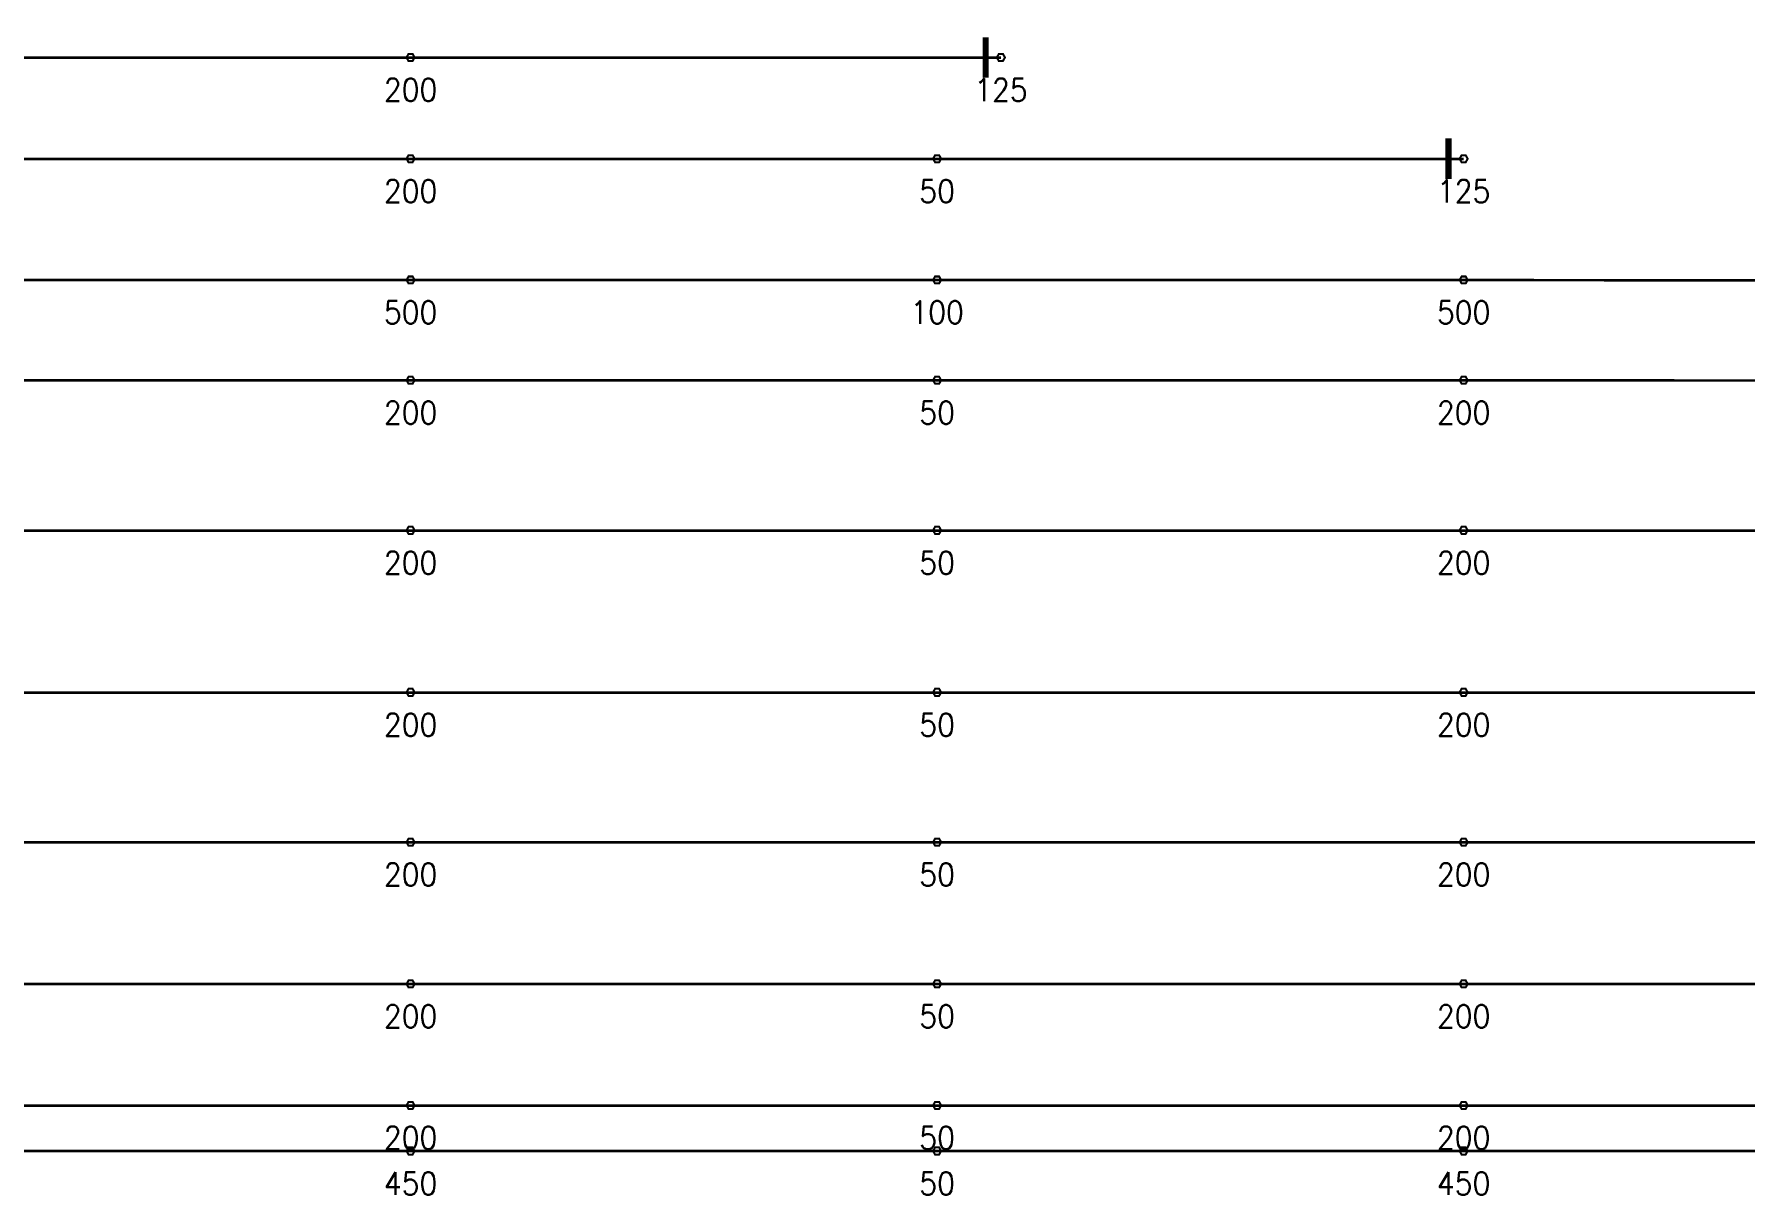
# Model space of a CAD drawing. Header units: millimetres. Extents: x 127300 to 589785, y -24728 to 44820.
# Drawn here: x 409733 to 426626, y 29217 to 40680 of the extents above; entities that cross this region are included whole.
import ezdxf

# ---------------------------------------------------------------- set-up
doc = ezdxf.new("R2010")
doc.units = ezdxf.units.MM
doc.layers.add('Current_plane_Column', color=7, linetype='Continuous', true_color=0x4b00ff)
doc.layers.add('NDC_S-TENDON', color=6, linetype='Continuous', lineweight=35)
doc.layers.add('NDC_S_ANNO', color=7, linetype='Continuous', lineweight=20)
doc.styles.get("Standard").update_dxf_attribs({"font": 'arial.ttf'})

# ---------------------------------------------------------------- blocks, each defined once
blk = doc.blocks.new('TDX')
at = {"layer": 'NDC_S-TENDON', "linetype": 'Continuous'}
blk.add_line((30850, 30950, 2179), (36680, 30950, 5044), dxfattribs=at)
for points, elevation in [([(36530, 30750, 60, 60, 0), (36530, 31150, 60, 60, 0)], 4899), ([(41100, 29750, 60, 60, 0), (41100, 30150, 60, 60, 0)], 5044)]:
    blk.add_lwpolyline(points, format="xyseb", dxfattribs=dict(at, elevation=elevation))
for points, elevation in [([(30890, 30950, 20, 20, 0), (30870, 30985, 20, 20, 0), (30830, 30985, 20, 20, 0), (30810, 30950, 20, 20, 0), (30830, 30915, 20, 20, 0), (30870, 30915, 20, 20, 0)], 2179), ([(30890, 30950, 20, 20, 0), (30870, 30985, 20, 20, 0), (30830, 30985, 20, 20, 0), (30810, 30950, 20, 20, 0), (30830, 30915, 20, 20, 0), (30870, 30915, 20, 20, 0)], 2179), ([(30890, 30950, 20, 20, 0), (30870, 30985, 20, 20, 0), (30830, 30985, 20, 20, 0), (30810, 30950, 20, 20, 0), (30830, 30915, 20, 20, 0), (30870, 30915, 20, 20, 0)], 2179), ([(30890, 30950, 20, 20, 0), (30870, 30985, 20, 20, 0), (30830, 30985, 20, 20, 0), (30810, 30950, 20, 20, 0), (30830, 30915, 20, 20, 0), (30870, 30915, 20, 20, 0)], 2179), ([(36720, 30950, 20, 20, 0), (36700, 30985, 20, 20, 0), (36660, 30985, 20, 20, 0), (36640, 30950, 20, 20, 0), (36660, 30915, 20, 20, 0), (36700, 30915, 20, 20, 0)], 5044), ([(36720, 30950, 20, 20, 0), (36700, 30985, 20, 20, 0), (36660, 30985, 20, 20, 0), (36640, 30950, 20, 20, 0), (36660, 30915, 20, 20, 0), (36700, 30915, 20, 20, 0)], 5044), ([(30890, 29950, 20, 20, 0), (30870, 29985, 20, 20, 0), (30830, 29985, 20, 20, 0), (30810, 29950, 20, 20, 0), (30830, 29915, 20, 20, 0), (30870, 29915, 20, 20, 0)], 2179), ([(30890, 29950, 20, 20, 0), (30870, 29985, 20, 20, 0), (30830, 29985, 20, 20, 0), (30810, 29950, 20, 20, 0), (30830, 29915, 20, 20, 0), (30870, 29915, 20, 20, 0)], 2179), ([(30890, 29950, 20, 20, 0), (30870, 29985, 20, 20, 0), (30830, 29985, 20, 20, 0), (30810, 29950, 20, 20, 0), (30830, 29915, 20, 20, 0), (30870, 29915, 20, 20, 0)], 2179), ([(30890, 29950, 20, 20, 0), (30870, 29985, 20, 20, 0), (30830, 29985, 20, 20, 0), (30810, 29950, 20, 20, 0), (30830, 29915, 20, 20, 0), (30870, 29915, 20, 20, 0)], 2179), ([(36090, 29950, 20, 20, 0), (36070, 29985, 20, 20, 0), (36030, 29985, 20, 20, 0), (36010, 29950, 20, 20, 0), (36030, 29915, 20, 20, 0), (36070, 29915, 20, 20, 0)], 2019), ([(36090, 29950, 20, 20, 0), (36070, 29985, 20, 20, 0), (36030, 29985, 20, 20, 0), (36010, 29950, 20, 20, 0), (36030, 29915, 20, 20, 0), (36070, 29915, 20, 20, 0)], 2019), ([(41290, 29950, 20, 20, 0), (41270, 29985, 20, 20, 0), (41230, 29985, 20, 20, 0), (41210, 29950, 20, 20, 0), (41230, 29915, 20, 20, 0), (41270, 29915, 20, 20, 0)], 5044), ([(41290, 29950, 20, 20, 0), (41270, 29985, 20, 20, 0), (41230, 29985, 20, 20, 0), (41210, 29950, 20, 20, 0), (41230, 29915, 20, 20, 0), (41270, 29915, 20, 20, 0)], 5044), ([(30890, 28753, 20, 20, 0), (30870, 28787, 20, 20, 0), (30830, 28787, 20, 20, 0), (30810, 28753, 20, 20, 0), (30830, 28718, 20, 20, 0), (30870, 28718, 20, 20, 0)], 2900), ([(30890, 28753, 20, 20, 0), (30870, 28787, 20, 20, 0), (30830, 28787, 20, 20, 0), (30810, 28753, 20, 20, 0), (30830, 28718, 20, 20, 0), (30870, 28718, 20, 20, 0)], 2900), ([(30890, 28753, 20, 20, 0), (30870, 28787, 20, 20, 0), (30830, 28787, 20, 20, 0), (30810, 28753, 20, 20, 0), (30830, 28718, 20, 20, 0), (30870, 28718, 20, 20, 0)], 2900), ([(30890, 28753, 20, 20, 0), (30870, 28787, 20, 20, 0), (30830, 28787, 20, 20, 0), (30810, 28753, 20, 20, 0), (30830, 28718, 20, 20, 0), (30870, 28718, 20, 20, 0)], 2900), ([(36090, 28753, 20, 20, 0), (36070, 28787, 20, 20, 0), (36030, 28787, 20, 20, 0), (36010, 28753, 20, 20, 0), (36030, 28718, 20, 20, 0), (36070, 28718, 20, 20, 0)], 2500), ([(36090, 28753, 20, 20, 0), (36070, 28787, 20, 20, 0), (36030, 28787, 20, 20, 0), (36010, 28753, 20, 20, 0), (36030, 28718, 20, 20, 0), (36070, 28718, 20, 20, 0)], 2500), ([(41290, 28753, 20, 20, 0), (41270, 28787, 20, 20, 0), (41230, 28787, 20, 20, 0), (41210, 28753, 20, 20, 0), (41230, 28718, 20, 20, 0), (41270, 28718, 20, 20, 0)], 2900), ([(41290, 28753, 20, 20, 0), (41270, 28787, 20, 20, 0), (41230, 28787, 20, 20, 0), (41210, 28753, 20, 20, 0), (41230, 28718, 20, 20, 0), (41270, 28718, 20, 20, 0)], 2900), ([(41290, 28753, 20, 20, 0), (41270, 28787, 20, 20, 0), (41230, 28787, 20, 20, 0), (41210, 28753, 20, 20, 0), (41230, 28718, 20, 20, 0), (41270, 28718, 20, 20, 0)], 2900), ([(41290, 28753, 20, 20, 0), (41270, 28787, 20, 20, 0), (41230, 28787, 20, 20, 0), (41210, 28753, 20, 20, 0), (41230, 28718, 20, 20, 0), (41270, 28718, 20, 20, 0)], 2900), ([(30890, 27762, 20, 20, 0), (30870, 27797, 20, 20, 0), (30830, 27797, 20, 20, 0), (30810, 27762, 20, 20, 0), (30830, 27728, 20, 20, 0), (30870, 27728, 20, 20, 0)], 2950), ([(30890, 27762, 20, 20, 0), (30870, 27797, 20, 20, 0), (30830, 27797, 20, 20, 0), (30810, 27762, 20, 20, 0), (30830, 27728, 20, 20, 0), (30870, 27728, 20, 20, 0)], 2950), ([(30890, 27762, 20, 20, 0), (30870, 27797, 20, 20, 0), (30830, 27797, 20, 20, 0), (30810, 27762, 20, 20, 0), (30830, 27728, 20, 20, 0), (30870, 27728, 20, 20, 0)], 2950), ([(30890, 27762, 20, 20, 0), (30870, 27797, 20, 20, 0), (30830, 27797, 20, 20, 0), (30810, 27762, 20, 20, 0), (30830, 27728, 20, 20, 0), (30870, 27728, 20, 20, 0)], 2950), ([(36090, 27762, 20, 20, 0), (36070, 27797, 20, 20, 0), (36030, 27797, 20, 20, 0), (36010, 27762, 20, 20, 0), (36030, 27728, 20, 20, 0), (36070, 27728, 20, 20, 0)], 2800), ([(36090, 27762, 20, 20, 0), (36070, 27797, 20, 20, 0), (36030, 27797, 20, 20, 0), (36010, 27762, 20, 20, 0), (36030, 27728, 20, 20, 0), (36070, 27728, 20, 20, 0)], 2800), ([(41290, 27762, 20, 20, 0), (41270, 27797, 20, 20, 0), (41230, 27797, 20, 20, 0), (41210, 27762, 20, 20, 0), (41230, 27728, 20, 20, 0), (41270, 27728, 20, 20, 0)], 2950), ([(41290, 27762, 20, 20, 0), (41270, 27797, 20, 20, 0), (41230, 27797, 20, 20, 0), (41210, 27762, 20, 20, 0), (41230, 27728, 20, 20, 0), (41270, 27728, 20, 20, 0)], 2950), ([(41290, 27762, 20, 20, 0), (41270, 27797, 20, 20, 0), (41230, 27797, 20, 20, 0), (41210, 27762, 20, 20, 0), (41230, 27728, 20, 20, 0), (41270, 27728, 20, 20, 0)], 2950), ([(41290, 27762, 20, 20, 0), (41270, 27797, 20, 20, 0), (41230, 27797, 20, 20, 0), (41210, 27762, 20, 20, 0), (41230, 27728, 20, 20, 0), (41270, 27728, 20, 20, 0)], 2950), ([(30890, 26280, 20, 20, 0), (30870, 26315, 20, 20, 0), (30830, 26315, 20, 20, 0), (30810, 26280, 20, 20, 0), (30830, 26245, 20, 20, 0), (30870, 26245, 20, 20, 0)], 2950), ([(30890, 26280, 20, 20, 0), (30870, 26315, 20, 20, 0), (30830, 26315, 20, 20, 0), (30810, 26280, 20, 20, 0), (30830, 26245, 20, 20, 0), (30870, 26245, 20, 20, 0)], 2950), ([(30890, 26280, 20, 20, 0), (30870, 26315, 20, 20, 0), (30830, 26315, 20, 20, 0), (30810, 26280, 20, 20, 0), (30830, 26245, 20, 20, 0), (30870, 26245, 20, 20, 0)], 2950), ([(30890, 26280, 20, 20, 0), (30870, 26315, 20, 20, 0), (30830, 26315, 20, 20, 0), (30810, 26280, 20, 20, 0), (30830, 26245, 20, 20, 0), (30870, 26245, 20, 20, 0)], 2950), ([(36090, 26280, 20, 20, 0), (36070, 26315, 20, 20, 0), (36030, 26315, 20, 20, 0), (36010, 26280, 20, 20, 0), (36030, 26245, 20, 20, 0), (36070, 26245, 20, 20, 0)], 2800), ([(36090, 26280, 20, 20, 0), (36070, 26315, 20, 20, 0), (36030, 26315, 20, 20, 0), (36010, 26280, 20, 20, 0), (36030, 26245, 20, 20, 0), (36070, 26245, 20, 20, 0)], 2800), ([(41290, 26280, 20, 20, 0), (41270, 26315, 20, 20, 0), (41230, 26315, 20, 20, 0), (41210, 26280, 20, 20, 0), (41230, 26245, 20, 20, 0), (41270, 26245, 20, 20, 0)], 2950), ([(41290, 26280, 20, 20, 0), (41270, 26315, 20, 20, 0), (41230, 26315, 20, 20, 0), (41210, 26280, 20, 20, 0), (41230, 26245, 20, 20, 0), (41270, 26245, 20, 20, 0)], 2950), ([(41290, 26280, 20, 20, 0), (41270, 26315, 20, 20, 0), (41230, 26315, 20, 20, 0), (41210, 26280, 20, 20, 0), (41230, 26245, 20, 20, 0), (41270, 26245, 20, 20, 0)], 2950), ([(41290, 26280, 20, 20, 0), (41270, 26315, 20, 20, 0), (41230, 26315, 20, 20, 0), (41210, 26280, 20, 20, 0), (41230, 26245, 20, 20, 0), (41270, 26245, 20, 20, 0)], 2950), ([(30890, 24680, 20, 20, 0), (30870, 24715, 20, 20, 0), (30830, 24715, 20, 20, 0), (30810, 24680, 20, 20, 0), (30830, 24645, 20, 20, 0), (30870, 24645, 20, 20, 0)], 2950), ([(30890, 24680, 20, 20, 0), (30870, 24715, 20, 20, 0), (30830, 24715, 20, 20, 0), (30810, 24680, 20, 20, 0), (30830, 24645, 20, 20, 0), (30870, 24645, 20, 20, 0)], 2950), ([(30890, 24680, 20, 20, 0), (30870, 24715, 20, 20, 0), (30830, 24715, 20, 20, 0), (30810, 24680, 20, 20, 0), (30830, 24645, 20, 20, 0), (30870, 24645, 20, 20, 0)], 2950), ([(30890, 24680, 20, 20, 0), (30870, 24715, 20, 20, 0), (30830, 24715, 20, 20, 0), (30810, 24680, 20, 20, 0), (30830, 24645, 20, 20, 0), (30870, 24645, 20, 20, 0)], 2950), ([(36090, 24680, 20, 20, 0), (36070, 24715, 20, 20, 0), (36030, 24715, 20, 20, 0), (36010, 24680, 20, 20, 0), (36030, 24645, 20, 20, 0), (36070, 24645, 20, 20, 0)], 2800), ([(36090, 24680, 20, 20, 0), (36070, 24715, 20, 20, 0), (36030, 24715, 20, 20, 0), (36010, 24680, 20, 20, 0), (36030, 24645, 20, 20, 0), (36070, 24645, 20, 20, 0)], 2800), ([(41290, 24680, 20, 20, 0), (41270, 24715, 20, 20, 0), (41230, 24715, 20, 20, 0), (41210, 24680, 20, 20, 0), (41230, 24645, 20, 20, 0), (41270, 24645, 20, 20, 0)], 2950), ([(41290, 24680, 20, 20, 0), (41270, 24715, 20, 20, 0), (41230, 24715, 20, 20, 0), (41210, 24680, 20, 20, 0), (41230, 24645, 20, 20, 0), (41270, 24645, 20, 20, 0)], 2950), ([(41290, 24680, 20, 20, 0), (41270, 24715, 20, 20, 0), (41230, 24715, 20, 20, 0), (41210, 24680, 20, 20, 0), (41230, 24645, 20, 20, 0), (41270, 24645, 20, 20, 0)], 2950), ([(41290, 24680, 20, 20, 0), (41270, 24715, 20, 20, 0), (41230, 24715, 20, 20, 0), (41210, 24680, 20, 20, 0), (41230, 24645, 20, 20, 0), (41270, 24645, 20, 20, 0)], 2950), ([(30890, 23200, 20, 20, 0), (30870, 23235, 20, 20, 0), (30830, 23235, 20, 20, 0), (30810, 23200, 20, 20, 0), (30830, 23165, 20, 20, 0), (30870, 23165, 20, 20, 0)], 2950), ([(30890, 23200, 20, 20, 0), (30870, 23235, 20, 20, 0), (30830, 23235, 20, 20, 0), (30810, 23200, 20, 20, 0), (30830, 23165, 20, 20, 0), (30870, 23165, 20, 20, 0)], 2950), ([(30890, 23200, 20, 20, 0), (30870, 23235, 20, 20, 0), (30830, 23235, 20, 20, 0), (30810, 23200, 20, 20, 0), (30830, 23165, 20, 20, 0), (30870, 23165, 20, 20, 0)], 2950), ([(30890, 23200, 20, 20, 0), (30870, 23235, 20, 20, 0), (30830, 23235, 20, 20, 0), (30810, 23200, 20, 20, 0), (30830, 23165, 20, 20, 0), (30870, 23165, 20, 20, 0)], 2950), ([(36090, 23200, 20, 20, 0), (36070, 23235, 20, 20, 0), (36030, 23235, 20, 20, 0), (36010, 23200, 20, 20, 0), (36030, 23165, 20, 20, 0), (36070, 23165, 20, 20, 0)], 2800), ([(36090, 23200, 20, 20, 0), (36070, 23235, 20, 20, 0), (36030, 23235, 20, 20, 0), (36010, 23200, 20, 20, 0), (36030, 23165, 20, 20, 0), (36070, 23165, 20, 20, 0)], 2800), ([(41290, 23200, 20, 20, 0), (41270, 23235, 20, 20, 0), (41230, 23235, 20, 20, 0), (41210, 23200, 20, 20, 0), (41230, 23165, 20, 20, 0), (41270, 23165, 20, 20, 0)], 2950), ([(41290, 23200, 20, 20, 0), (41270, 23235, 20, 20, 0), (41230, 23235, 20, 20, 0), (41210, 23200, 20, 20, 0), (41230, 23165, 20, 20, 0), (41270, 23165, 20, 20, 0)], 2950), ([(41290, 23200, 20, 20, 0), (41270, 23235, 20, 20, 0), (41230, 23235, 20, 20, 0), (41210, 23200, 20, 20, 0), (41230, 23165, 20, 20, 0), (41270, 23165, 20, 20, 0)], 2950), ([(41290, 23200, 20, 20, 0), (41270, 23235, 20, 20, 0), (41230, 23235, 20, 20, 0), (41210, 23200, 20, 20, 0), (41230, 23165, 20, 20, 0), (41270, 23165, 20, 20, 0)], 2950), ([(30890, 21800, 20, 20, 0), (30870, 21835, 20, 20, 0), (30830, 21835, 20, 20, 0), (30810, 21800, 20, 20, 0), (30830, 21765, 20, 20, 0), (30870, 21765, 20, 20, 0)], 2950), ([(30890, 21800, 20, 20, 0), (30870, 21835, 20, 20, 0), (30830, 21835, 20, 20, 0), (30810, 21800, 20, 20, 0), (30830, 21765, 20, 20, 0), (30870, 21765, 20, 20, 0)], 2950), ([(30890, 21800, 20, 20, 0), (30870, 21835, 20, 20, 0), (30830, 21835, 20, 20, 0), (30810, 21800, 20, 20, 0), (30830, 21765, 20, 20, 0), (30870, 21765, 20, 20, 0)], 2950), ([(30890, 21800, 20, 20, 0), (30870, 21835, 20, 20, 0), (30830, 21835, 20, 20, 0), (30810, 21800, 20, 20, 0), (30830, 21765, 20, 20, 0), (30870, 21765, 20, 20, 0)], 2950), ([(36090, 21800, 20, 20, 0), (36070, 21835, 20, 20, 0), (36030, 21835, 20, 20, 0), (36010, 21800, 20, 20, 0), (36030, 21765, 20, 20, 0), (36070, 21765, 20, 20, 0)], 2800), ([(36090, 21800, 20, 20, 0), (36070, 21835, 20, 20, 0), (36030, 21835, 20, 20, 0), (36010, 21800, 20, 20, 0), (36030, 21765, 20, 20, 0), (36070, 21765, 20, 20, 0)], 2800), ([(41290, 21800, 20, 20, 0), (41270, 21835, 20, 20, 0), (41230, 21835, 20, 20, 0), (41210, 21800, 20, 20, 0), (41230, 21765, 20, 20, 0), (41270, 21765, 20, 20, 0)], 2950), ([(41290, 21800, 20, 20, 0), (41270, 21835, 20, 20, 0), (41230, 21835, 20, 20, 0), (41210, 21800, 20, 20, 0), (41230, 21765, 20, 20, 0), (41270, 21765, 20, 20, 0)], 2950), ([(41290, 21800, 20, 20, 0), (41270, 21835, 20, 20, 0), (41230, 21835, 20, 20, 0), (41210, 21800, 20, 20, 0), (41230, 21765, 20, 20, 0), (41270, 21765, 20, 20, 0)], 2950), ([(41290, 21800, 20, 20, 0), (41270, 21835, 20, 20, 0), (41230, 21835, 20, 20, 0), (41210, 21800, 20, 20, 0), (41230, 21765, 20, 20, 0), (41270, 21765, 20, 20, 0)], 2950), ([(30890, 20600, 20, 20, 0), (30870, 20635, 20, 20, 0), (30830, 20635, 20, 20, 0), (30810, 20600, 20, 20, 0), (30830, 20565, 20, 20, 0), (30870, 20565, 20, 20, 0)], 2950), ([(30890, 20600, 20, 20, 0), (30870, 20635, 20, 20, 0), (30830, 20635, 20, 20, 0), (30810, 20600, 20, 20, 0), (30830, 20565, 20, 20, 0), (30870, 20565, 20, 20, 0)], 2950), ([(30890, 20600, 20, 20, 0), (30870, 20635, 20, 20, 0), (30830, 20635, 20, 20, 0), (30810, 20600, 20, 20, 0), (30830, 20565, 20, 20, 0), (30870, 20565, 20, 20, 0)], 2950), ([(30890, 20600, 20, 20, 0), (30870, 20635, 20, 20, 0), (30830, 20635, 20, 20, 0), (30810, 20600, 20, 20, 0), (30830, 20565, 20, 20, 0), (30870, 20565, 20, 20, 0)], 2950), ([(36090, 20600, 20, 20, 0), (36070, 20635, 20, 20, 0), (36030, 20635, 20, 20, 0), (36010, 20600, 20, 20, 0), (36030, 20565, 20, 20, 0), (36070, 20565, 20, 20, 0)], 2800), ([(36090, 20600, 20, 20, 0), (36070, 20635, 20, 20, 0), (36030, 20635, 20, 20, 0), (36010, 20600, 20, 20, 0), (36030, 20565, 20, 20, 0), (36070, 20565, 20, 20, 0)], 2800), ([(41290, 20600, 20, 20, 0), (41270, 20635, 20, 20, 0), (41230, 20635, 20, 20, 0), (41210, 20600, 20, 20, 0), (41230, 20565, 20, 20, 0), (41270, 20565, 20, 20, 0)], 2950), ([(41290, 20600, 20, 20, 0), (41270, 20635, 20, 20, 0), (41230, 20635, 20, 20, 0), (41210, 20600, 20, 20, 0), (41230, 20565, 20, 20, 0), (41270, 20565, 20, 20, 0)], 2950), ([(41290, 20600, 20, 20, 0), (41270, 20635, 20, 20, 0), (41230, 20635, 20, 20, 0), (41210, 20600, 20, 20, 0), (41230, 20565, 20, 20, 0), (41270, 20565, 20, 20, 0)], 2950), ([(41290, 20600, 20, 20, 0), (41270, 20635, 20, 20, 0), (41230, 20635, 20, 20, 0), (41210, 20600, 20, 20, 0), (41230, 20565, 20, 20, 0), (41270, 20565, 20, 20, 0)], 2950), ([(30890, 20150, 20, 20, 0), (30870, 20185, 20, 20, 0), (30830, 20185, 20, 20, 0), (30810, 20150, 20, 20, 0), (30830, 20115, 20, 20, 0), (30870, 20115, 20, 20, 0)], 2950), ([(30890, 20150, 20, 20, 0), (30870, 20185, 20, 20, 0), (30830, 20185, 20, 20, 0), (30810, 20150, 20, 20, 0), (30830, 20115, 20, 20, 0), (30870, 20115, 20, 20, 0)], 2950), ([(30890, 20150, 20, 20, 0), (30870, 20185, 20, 20, 0), (30830, 20185, 20, 20, 0), (30810, 20150, 20, 20, 0), (30830, 20115, 20, 20, 0), (30870, 20115, 20, 20, 0)], 2950), ([(30890, 20150, 20, 20, 0), (30870, 20185, 20, 20, 0), (30830, 20185, 20, 20, 0), (30810, 20150, 20, 20, 0), (30830, 20115, 20, 20, 0), (30870, 20115, 20, 20, 0)], 2950), ([(36090, 20150, 20, 20, 0), (36070, 20185, 20, 20, 0), (36030, 20185, 20, 20, 0), (36010, 20150, 20, 20, 0), (36030, 20115, 20, 20, 0), (36070, 20115, 20, 20, 0)], 2550), ([(36090, 20150, 20, 20, 0), (36070, 20185, 20, 20, 0), (36030, 20185, 20, 20, 0), (36010, 20150, 20, 20, 0), (36030, 20115, 20, 20, 0), (36070, 20115, 20, 20, 0)], 2550), ([(41290, 20150, 20, 20, 0), (41270, 20185, 20, 20, 0), (41230, 20185, 20, 20, 0), (41210, 20150, 20, 20, 0), (41230, 20115, 20, 20, 0), (41270, 20115, 20, 20, 0)], 2950), ([(41290, 20150, 20, 20, 0), (41270, 20185, 20, 20, 0), (41230, 20185, 20, 20, 0), (41210, 20150, 20, 20, 0), (41230, 20115, 20, 20, 0), (41270, 20115, 20, 20, 0)], 2950), ([(41290, 20150, 20, 20, 0), (41270, 20185, 20, 20, 0), (41230, 20185, 20, 20, 0), (41210, 20150, 20, 20, 0), (41230, 20115, 20, 20, 0), (41270, 20115, 20, 20, 0)], 2950), ([(41290, 20150, 20, 20, 0), (41270, 20185, 20, 20, 0), (41230, 20185, 20, 20, 0), (41210, 20150, 20, 20, 0), (41230, 20115, 20, 20, 0), (41270, 20115, 20, 20, 0)], 2950)]:
    blk.add_lwpolyline(points, format="xyseb", close=True, dxfattribs=dict(at, elevation=elevation))
for points in [[(20450, 30950, 2179), (21143, 30950, 2173), (21837, 30950, 2153), (22530, 30950, 2119), (23570, 30950, 2069), (24610, 30950, 2039), (25650, 30950, 2029), (26690, 30950, 2039), (27730, 30950, 2069), (28770, 30950, 2119), (29463, 30950, 2153), (30157, 30950, 2173), (30850, 30950, 2179)], [(20450, 29950, 2179), (21143, 29950, 2173), (21837, 29950, 2153), (22530, 29950, 2119), (23570, 29950, 2069), (24610, 29950, 2039), (25650, 29950, 2029), (26690, 29950, 2039), (27730, 29950, 2069), (28770, 29950, 2119), (29463, 29950, 2153), (30157, 29950, 2173), (30850, 29950, 2179)], [(30850, 29950, 2169), (31543, 29950, 2163), (32237, 29950, 2143), (32930, 29950, 2109), (33710, 29950, 2070), (34490, 29950, 2042), (35270, 29950, 2025), (36050, 29950, 2019), (36830, 29950, 2025), (37610, 29950, 2042), (38390, 29950, 2070), (39170, 29950, 2109), (39863, 29950, 2143), (40557, 29950, 2163), (41250, 29950, 2169)], [(20450, 28753, 2900), (21143, 28753, 2882), (21837, 28753, 2829), (22530, 28753, 2740), (23570, 28753, 2607), (24610, 28753, 2527), (25650, 28753, 2500), (26690, 28753, 2527), (27730, 28753, 2607), (28770, 28753, 2740), (29463, 28753, 2829), (30157, 28753, 2882), (30850, 28753, 2900)], [(30850, 28753, 2900), (31543, 28753, 2882), (32237, 28753, 2829), (32930, 28753, 2740), (33710, 28753, 2635), (34490, 28753, 2560), (35270, 28753, 2515), (36050, 28753, 2500), (36830, 28753, 2515), (37610, 28753, 2560), (38390, 28753, 2635), (39170, 28753, 2740), (39863, 28753, 2829), (40557, 28753, 2882), (41250, 28753, 2900)], [(41250, 28753, 2900), (41943, 28753, 2882), (42637, 28752, 2829), (43330, 28752, 2740), (44370, 28752, 2607), (45410, 28752, 2527), (46450, 28751, 2500), (47490, 28751, 2527), (48530, 28751, 2607), (49570, 28751, 2740), (50263, 28750, 2829), (50957, 28750, 2882), (51650, 28750, 2900)], [(10050, 27762, 2939), (21143, 27762, 2943), (21837, 27762, 2923), (22530, 27762, 2890), (23570, 27762, 2840), (24610, 27762, 2810), (25650, 27762, 2800), (26690, 27762, 2810), (27730, 27762, 2840), (28770, 27762, 2890), (29463, 27762, 2923), (30157, 27762, 2943), (30850, 27762, 2950)], [(30850, 27762, 2950), (31543, 27762, 2943), (32237, 27762, 2923), (32930, 27762, 2890), (33710, 27762, 2851), (34490, 27762, 2822), (35270, 27762, 2806), (36050, 27762, 2800), (36830, 27762, 2806), (37610, 27762, 2822), (38390, 27762, 2851), (39170, 27762, 2890), (39863, 27762, 2923), (40557, 27762, 2943), (41250, 27762, 2950)], [(41250, 27762, 2950), (41943, 27762, 2943), (42637, 27762, 2923), (43330, 27762, 2890), (44370, 27761, 2840), (45410, 27761, 2810), (46450, 27761, 2800), (47490, 27761, 2810), (48530, 27760, 2840), (49570, 27760, 2890), (50263, 27760, 2923), (50957, 27760, 2943), (51650, 27760, 2950)], [(20450, 26280, 2950), (21143, 26280, 2943), (21837, 26280, 2923), (22530, 26280, 2890), (23570, 26280, 2840), (24610, 26280, 2810), (25650, 26280, 2800), (26690, 26280, 2810), (27730, 26280, 2840), (28770, 26280, 2890), (29463, 26280, 2923), (30157, 26280, 2943), (30850, 26280, 2950)], [(30850, 26280, 2950), (31543, 26280, 2943), (32237, 26280, 2923), (32930, 26280, 2890), (33710, 26280, 2851), (34490, 26280, 2822), (35270, 26280, 2806), (36050, 26280, 2800), (36830, 26280, 2806), (37610, 26280, 2822), (38390, 26280, 2851), (39170, 26280, 2890), (39863, 26280, 2923), (40557, 26280, 2943), (41250, 26280, 2950)], [(41250, 26280, 2950), (41943, 26280, 2943), (42637, 26280, 2923), (43330, 26280, 2890), (44110, 26280, 2851), (44890, 26280, 2822), (45670, 26280, 2806), (46450, 26280, 2800), (47230, 26280, 2806), (48010, 26280, 2822), (48790, 26280, 2851), (49570, 26280, 2890), (50263, 26280, 2923), (50957, 26280, 2943), (51650, 26280, 2950)], [(20450, 24680, 2950), (21143, 24680, 2943), (21837, 24680, 2923), (22530, 24680, 2890), (23570, 24680, 2840), (24610, 24680, 2810), (25650, 24680, 2800), (26690, 24680, 2810), (27730, 24680, 2840), (28770, 24680, 2890), (29463, 24680, 2923), (30157, 24680, 2943), (30850, 24680, 2950)], [(30850, 24680, 2950), (31543, 24680, 2943), (32237, 24680, 2923), (32930, 24680, 2890), (33710, 24680, 2851), (34490, 24680, 2822), (35270, 24680, 2806), (36050, 24680, 2800), (36830, 24680, 2806), (37610, 24680, 2822), (38390, 24680, 2851), (39170, 24680, 2890), (39863, 24680, 2923), (40557, 24680, 2943), (41250, 24680, 2950)], [(41250, 24680, 2950), (41943, 24680, 2943), (42637, 24680, 2923), (43330, 24680, 2890), (44110, 24680, 2851), (44890, 24680, 2822), (45670, 24680, 2806), (46450, 24680, 2800), (47230, 24680, 2806), (48010, 24680, 2822), (48790, 24680, 2851), (49570, 24680, 2890), (50263, 24680, 2923), (50957, 24680, 2943), (51650, 24680, 2950)], [(20450, 23200, 2950), (21143, 23200, 2943), (21837, 23200, 2923), (22530, 23200, 2890), (23570, 23200, 2840), (24610, 23200, 2810), (25650, 23200, 2800), (26690, 23200, 2810), (27730, 23200, 2840), (28770, 23200, 2890), (29463, 23200, 2923), (30157, 23200, 2943), (30850, 23200, 2950)], [(30850, 23200, 2950), (31543, 23200, 2943), (32237, 23200, 2923), (32930, 23200, 2890), (33710, 23200, 2851), (34490, 23200, 2822), (35270, 23200, 2806), (36050, 23200, 2800), (36830, 23200, 2806), (37610, 23200, 2822), (38390, 23200, 2851), (39170, 23200, 2890), (39863, 23200, 2923), (40557, 23200, 2943), (41250, 23200, 2950)], [(41250, 23200, 2950), (41943, 23200, 2943), (42637, 23200, 2923), (43330, 23200, 2890), (44110, 23200, 2851), (44890, 23200, 2822), (45670, 23200, 2806), (46450, 23200, 2800), (47230, 23200, 2806), (48010, 23200, 2822), (48790, 23200, 2851), (49570, 23200, 2890), (50263, 23200, 2923), (50957, 23200, 2943), (51650, 23200, 2950)], [(20450, 21800, 2950), (21143, 21800, 2943), (21837, 21800, 2923), (22530, 21800, 2890), (23570, 21800, 2840), (24610, 21800, 2810), (25650, 21800, 2800), (26690, 21800, 2810), (27730, 21800, 2840), (28770, 21800, 2890), (29463, 21800, 2923), (30157, 21800, 2943), (30850, 21800, 2950)], [(30850, 21800, 2950), (31543, 21800, 2943), (32237, 21800, 2923), (32930, 21800, 2890), (33710, 21800, 2851), (34490, 21800, 2822), (35270, 21800, 2806), (36050, 21800, 2800), (36830, 21800, 2806), (37610, 21800, 2822), (38390, 21800, 2851), (39170, 21800, 2890), (39863, 21800, 2923), (40557, 21800, 2943), (41250, 21800, 2950)], [(41250, 21800, 2950), (41943, 21800, 2943), (42637, 21800, 2923), (43330, 21800, 2890), (44110, 21800, 2851), (44890, 21800, 2822), (45670, 21800, 2806), (46450, 21800, 2800), (47230, 21800, 2806), (48010, 21800, 2822), (48790, 21800, 2851), (49570, 21800, 2890), (50263, 21800, 2923), (50957, 21800, 2943), (51650, 21800, 2950)], [(20450, 20600, 2950), (21143, 20600, 2943), (21837, 20600, 2923), (22530, 20600, 2890), (23570, 20600, 2840), (24610, 20600, 2810), (25650, 20600, 2800), (26690, 20600, 2810), (27730, 20600, 2840), (28770, 20600, 2890), (29463, 20600, 2923), (30157, 20600, 2943), (30850, 20600, 2950)], [(30850, 20600, 2950), (31543, 20600, 2943), (32237, 20600, 2923), (32930, 20600, 2890), (33710, 20600, 2851), (34490, 20600, 2822), (35270, 20600, 2806), (36050, 20600, 2800), (36830, 20600, 2806), (37610, 20600, 2822), (38390, 20600, 2851), (39170, 20600, 2890), (39863, 20600, 2923), (40557, 20600, 2943), (41250, 20600, 2950)], [(41250, 20600, 2950), (41943, 20600, 2943), (42637, 20600, 2923), (43330, 20600, 2890), (44110, 20600, 2851), (44890, 20600, 2822), (45670, 20600, 2806), (46450, 20600, 2800), (47230, 20600, 2806), (48010, 20600, 2822), (48790, 20600, 2851), (49570, 20600, 2890), (50263, 20600, 2923), (50957, 20600, 2943), (51650, 20600, 2950)], [(20450, 20150, 2950), (21143, 20150, 2932), (21837, 20150, 2879), (22530, 20150, 2790), (23570, 20150, 2657), (24610, 20150, 2577), (25650, 20150, 2550), (26690, 20150, 2577), (27730, 20150, 2657), (28770, 20150, 2790), (29463, 20150, 2879), (30157, 20150, 2932), (30850, 20150, 2950)], [(30850, 20150, 2950), (31543, 20150, 2932), (32237, 20150, 2879), (32930, 20150, 2790), (33710, 20150, 2685), (34490, 20150, 2610), (35270, 20150, 2565), (36050, 20150, 2550), (36830, 20150, 2565), (37610, 20150, 2610), (38390, 20150, 2685), (39170, 20150, 2790), (39863, 20150, 2879), (40557, 20150, 2932), (41250, 20150, 2950)], [(41250, 20150, 2950), (41943, 20150, 2932), (42637, 20150, 2879), (43330, 20150, 2790), (44110, 20150, 2685), (44890, 20150, 2610), (45670, 20150, 2565), (46450, 20150, 2550), (47230, 20150, 2565), (48010, 20150, 2610), (48790, 20150, 2685), (49570, 20150, 2790), (50263, 20150, 2879), (50957, 20150, 2932), (51650, 20150, 2950)]]:
    blk.add_polyline3d(points, dxfattribs=at)
at = {"layer": 'NDC_S_ANNO', "linetype": 'Continuous', "char_height": 225, "attachment_point": 5, "line_spacing_factor": 0.75}
for s, insert in [('\\FSTANDARD.shx;200', (30850, 30630, 2179)), ('{\\Fstandard|c0;125}', (36680, 30630, 4899)), ('\\FSTANDARD.shx;200', (30850, 29630, 2179)), ('\\FSTANDARD.shx;50', (36050, 29630, 2019)), ('{\\Fstandard|c0;125}', (41250, 29630, 5044)), ('\\FSTANDARD.shx;500', (30850, 28433, 2900)), ('\\FSTANDARD.shx;100', (36050, 28433, 2500)), ('\\FSTANDARD.shx;200', (30850, 27442, 2950)), ('\\FSTANDARD.shx;50', (36050, 27442, 2800)), ('\\FSTANDARD.shx;200', (30850, 25960, 2950)), ('\\FSTANDARD.shx;50', (36050, 25960, 2800)), ('\\FSTANDARD.shx;200', (41250, 25960, 2950)), ('\\FSTANDARD.shx;200', (30850, 24360, 2950)), ('\\FSTANDARD.shx;50', (36050, 24360, 2800)), ('\\FSTANDARD.shx;200', (41250, 24360, 2950)), ('\\FSTANDARD.shx;200', (30850, 22880, 2950)), ('\\FSTANDARD.shx;50', (36050, 22880, 2800)), ('\\FSTANDARD.shx;200', (41250, 22880, 2950)), ('\\FSTANDARD.shx;200', (30850, 21480, 2950)), ('\\FSTANDARD.shx;50', (36050, 21480, 2800)), ('\\FSTANDARD.shx;200', (41250, 21480, 2950)), ('\\FSTANDARD.shx;200', (30850, 20280, 2950)), ('\\FSTANDARD.shx;50', (36050, 20280, 2800)), ('\\FSTANDARD.shx;200', (41250, 20280, 2950)), ('\\FSTANDARD.shx;450', (30850, 19830, 2950)), ('\\FSTANDARD.shx;50', (36050, 19830, 2550)), ('\\FSTANDARD.shx;450', (41250, 19830, 2950))]:
    blk.add_mtext(s, dxfattribs=dict(at, insert=insert))
at = {"layer": 'NDC_S_ANNO', "linetype": 'Continuous', "char_height": 225, "attachment_point": 5, "rotation": 359.9845, "line_spacing_factor": 0.75}
for s, insert in [('\\FSTANDARD.shx;500', (41250, 28433, 2900)), ('\\FSTANDARD.shx;200', (41250, 27442, 2950))]:
    blk.add_mtext(s, dxfattribs=dict(at, insert=insert))

msp = doc.modelspace()

# ---------------------------------------------------------------- block references
at = {"layer": 'Current_plane_Column'}
msp.add_blockref('TDX', (382600, 9500), dxfattribs=at)

doc.saveas('drawing.dxf')
